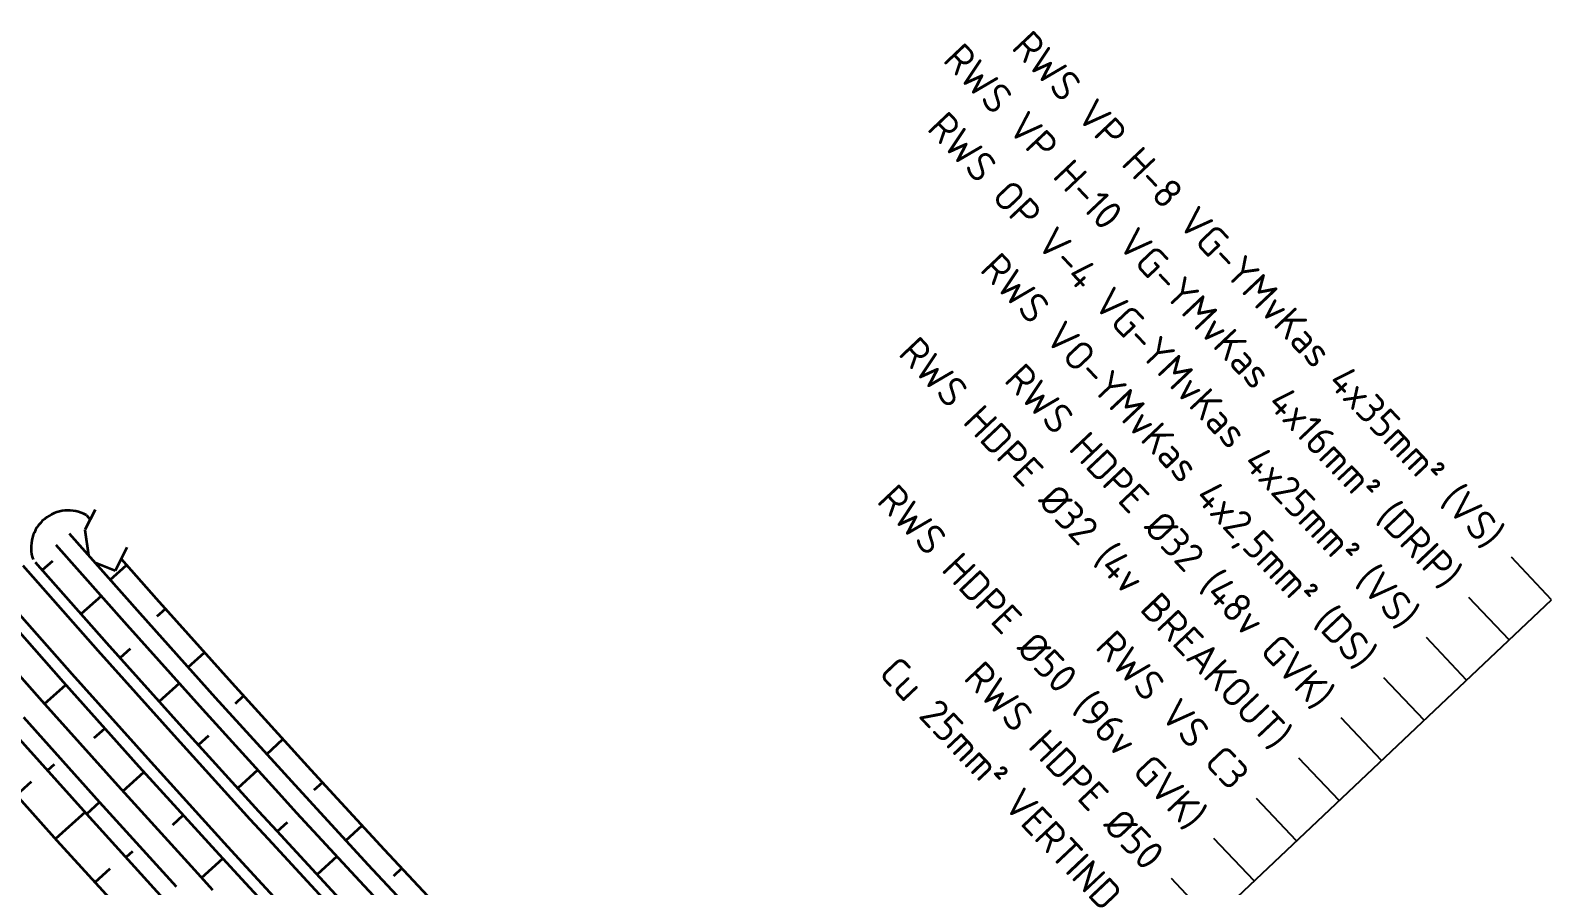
# Model space of a CAD drawing. Header units: metres. Extents: x 134219 to 139178, y 438661 to 444352.
# Drawn here: x 136961.5 to 137091.5, y 440814.6 to 440887.7 of the extents above; entities that cross this region are included whole.
import ezdxf
from ezdxf.enums import TextEntityAlignment as Align

# ---------------------------------------------------------------- set-up
doc = ezdxf.new("R2010")
doc.units = ezdxf.units.M
doc.linetypes.add('13strp', pattern=[4, 1, -3])
for name, color, linetype, lineweight in [('N-WE-KL-ET_LS_OV_KABEL-T25', 7, 'Continuous', 25), ('Utd-ondergr-nw', 8, '13strp', 35), ('X-XX-AL-AANPIJLING-S', 7, 'Continuous', 25)]:
    doc.layers.add(name, color=color, linetype=linetype, lineweight=lineweight)
doc.styles.add('NLCS-ISO', font='NLCS-ISO.ttf')

msp = doc.modelspace()

# ---------------------------------------------------------------- linework, layer by layer
at = {"layer": 'Utd-ondergr-nw', "linetype": 'Continuous'}
for p, q in [((136967.01, 440846.67), (136966.13, 440844.97)), ((136966.13, 440844.97), (136966.45, 440842.8)), ((136969.72, 440843.45), (136968.73, 440841.48)), ((136968.73, 440841.48), (136967.01, 440842.16)), ((136968.3, 440840.71), (136969.71, 440841.95)), ((136972.32, 440837.59), (136973.03, 440838.22)), ((136974.96, 440833.24), (136976.36, 440834.49)), ((136979.01, 440830.14), (136979.71, 440830.78)), ((136981.68, 440825.81), (136983.07, 440827.08)), ((136985.75, 440822.75), (136986.44, 440823.38)), ((136988.45, 440818.43), (136989.83, 440819.71)), ((136992.54, 440815.4), (136993.23, 440816.04))]:
    msp.add_line(p, q, dxfattribs=at)
msp.add_lwpolyline([(136966.27, 440846.22), (136966.58, 440845.85)], dxfattribs=at)
at = {"layer": 'Utd-ondergr-nw', "linetype": 'Continuous', "flags": 128}
for points in [[(136964.8, 440844.66), (136970.84, 440837.84), (136977.29, 440830.64), (136983.79, 440823.49), (136985.34, 440821.8), (136990.34, 440816.38), (136996.95, 440809.29), (137003.62, 440802.23), (137010.34, 440795.19), (137017.11, 440788.18), (137023.93, 440781.18), (137030.79, 440774.19), (137032.92, 440772.05)], [(136963.65, 440843.69), (136969.72, 440836.84), (136976.18, 440829.64), (136982.68, 440822.48), (136984.23, 440820.79), (136989.24, 440815.36), (136995.86, 440808.27), (137002.53, 440801.2), (137009.26, 440794.16), (137016.03, 440787.13), (137022.86, 440780.13), (137029.72, 440773.14), (137031.84, 440771.01)], [(136960.83, 440841.91), (136967.26, 440834.65), (136973.73, 440827.43), (136980.25, 440820.25), (136981.8, 440818.56), (136986.83, 440813.12)], [(136961.89, 440842.22), (136968, 440835.31), (136974.47, 440828.1), (136980.99, 440820.93), (136982.54, 440819.24), (136987.56, 440813.8), (136994.19, 440806.69), (137000.87, 440799.62), (137007.6, 440792.57), (137014.39, 440785.54), (137021.22, 440778.52), (137028.09, 440771.53), (137030.18, 440769.42)], [(136963.36, 440842.29), (136962.5, 440841.53)], [(136969.23, 440842.49), (136972.24, 440839.09), (136978.69, 440831.9), (136985.18, 440824.76), (136986.72, 440823.08), (136991.72, 440817.66), (136998.33, 440810.58), (137003.5, 440805.11)], [(136957.83, 440839.27), (136964.27, 440831.98), (136970.76, 440824.75), (136977.3, 440817.55), (136978.86, 440815.86), (136983.89, 440810.4)], [(136958.58, 440839.93), (136965.02, 440832.65), (136971.51, 440825.42), (136978.04, 440818.23), (136979.59, 440816.53), (136984.63, 440811.08)], [(136967.54, 440839.3), (136965.82, 440837.78)], [(136955.99, 440837.65), (136962.45, 440830.36), (136968.95, 440823.11), (136975.5, 440815.9), (136977.06, 440814.2)], [(136970, 440834.8), (136969.15, 440834.03)], [(136962.69, 440830.09), (136964.51, 440831.72)], [(136974.2, 440831.84), (136972.49, 440830.31)], [(136960.88, 440828.96), (136967.39, 440821.7), (136973.95, 440814.48)], [(136959.76, 440827.96), (136966.28, 440820.7), (136972.84, 440813.47)], [(136966.94, 440827.18), (136967.85, 440827.99)], [(136976.7, 440827.36), (136975.85, 440826.59)], [(136957.22, 440825.7), (136963.75, 440818.42), (136970.34, 440811.18), (136971.9, 440809.47), (136976.97, 440803.97), (136983.66, 440796.81), (136990.4, 440789.67), (136997.18, 440782.56), (137004.02, 440775.48), (137010.89, 440768.42), (137017.81, 440761.38), (137024.76, 440754.37), (137031.74, 440747.36), (137038.76, 440740.37), (137045.81, 440733.39), (137052.88, 440726.42), (137059.97, 440719.45), (137067.09, 440712.48), (137074.22, 440705.52), (137075.65, 440704.12), (137081.36, 440698.55), (137087.83, 440692.25), (137088.52, 440691.57)], [(136963.51, 440824.91), (136962.95, 440824.41)], [(136969.38, 440822.64), (136971.19, 440824.27)], [(136980.91, 440824.43), (136979.21, 440822.88)], [(136961.55, 440823.42), (136960.28, 440822.28)], [(136967.4, 440821.69), (136966.29, 440820.68)], [(136966.15, 440820.83), (136963.63, 440818.55)], [(136973.65, 440819.75), (136974.55, 440820.57)], [(136983.44, 440819.96), (136982.59, 440819.18)], [(136970.21, 440817.48), (136969.66, 440816.98)], [(136987.67, 440817.06), (136985.99, 440815.5)], [(136968.26, 440815.99), (136967, 440814.84)], [(136976.12, 440815.23), (136977.92, 440816.88)]]:
    msp.add_lwpolyline(points, dxfattribs=at)
at = {"layer": 'Utd-ondergr-nw', "linetype": 'Continuous'}
msp.add_arc((136964.72, 440843.45), 3.18, 60.8729, 198.8661, dxfattribs=at)
at = {"layer": 'X-XX-AL-AANPIJLING-S'}
for p, q in [((137091.52, 440839), (137088.09, 440842.63)), ((137087.89, 440835.56), (137084.46, 440839.2)), ((136990.2, 440743.23), (137091.52, 440839)), ((137084.26, 440832.13), (137080.82, 440835.76)), ((137080.62, 440828.69), (137077.19, 440832.33)), ((137076.99, 440825.26), (137073.55, 440828.89)), ((137073.36, 440821.83), (137069.92, 440825.46)), ((137069.72, 440818.39), (137066.29, 440822.02)), ((137066.09, 440814.96), (137062.65, 440818.59)), ((137062.45, 440811.52), (137059.02, 440815.16))]:
    msp.add_line(p, q, dxfattribs=at)

# ---------------------------------------------------------------- texts
at = {"layer": 'N-WE-KL-ET_LS_OV_KABEL-T25', "style": 'NLCS-ISO'}
for s, p in [('RWS VP H-8 VG-YMvKas 4x35mm² (VS)', (137086.77, 440844.03)), ('RWS VP H-10 VG-YMvKas 4x16mm² (DRIP)', (137083.14, 440840.59)), ('RWS OP V-4 VG-YMvKas 4x25mm² (VS)', (137079.5, 440837.16)), ('RWS VO-YMvKas 4x2,5mm² (DS)', (137075.87, 440833.72)), ('RWS HDPE Ø32 (4v BREAKOUT)', (137068.6, 440826.85)), ('RWS HDPE Ø32 (48v GVK)', (137072.24, 440830.29)), ('RWS HDPE Ø50 (96v GVK)', (137061.33, 440819.99)), ('RWS VS C3', (137064.97, 440823.42)), ('Cu 25mm² VERTIND', (137054.07, 440813.12)), ('RWS HDPE Ø50', (137057.7, 440816.55))]:
    msp.add_text(s, height=2.5, rotation=313.3873, dxfattribs=at).set_placement(p, align=Align.MIDDLE_RIGHT)

doc.saveas('drawing.dxf')
